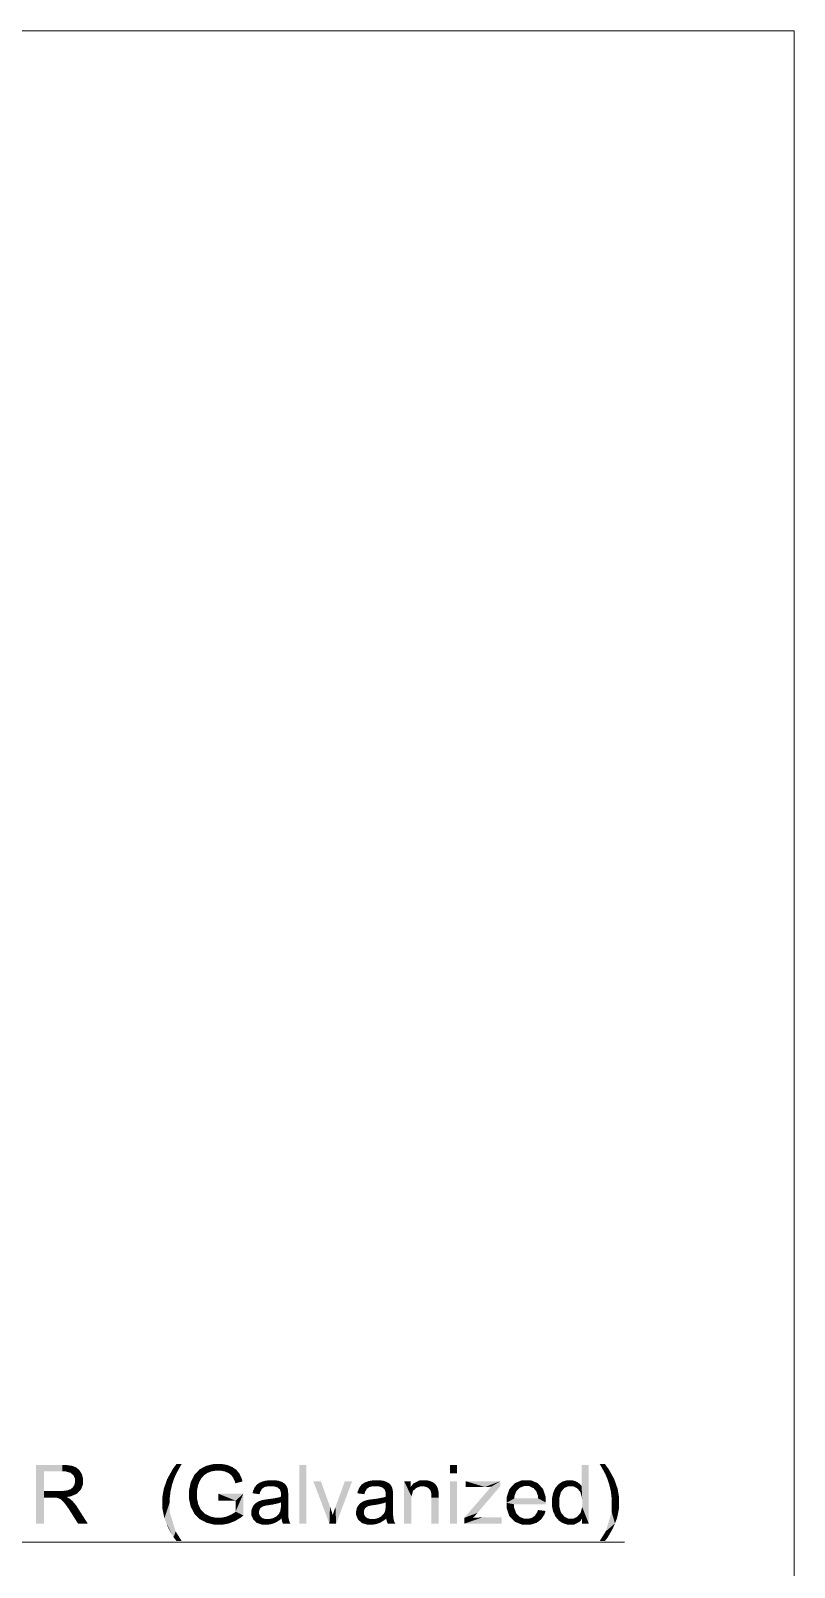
# Model space of a CAD drawing. Header units: millimetres. Extents: x 2 to 579, y 1 to 405.
# Drawn here: x 215 to 226.23, y 137.47 to 160.08 of the extents above; entities that cross this region are included whole.
import ezdxf

# ---------------------------------------------------------------- set-up
doc = ezdxf.new("R2010")
doc.units = ezdxf.units.MM
doc.linetypes.add('XKITLINE00', pattern=[0])
doc.layers.add('LinkedObject', color=7, linetype='Continuous', lineweight=0)

# ---------------------------------------------------------------- blocks, each defined once
blk = doc.blocks.new('*A4')
at = {"layer": 'LinkedObject'}
for points in [[(215.193, 138.592), (215.079, 138.109), (215.079, 138.973)], [(215.079, 138.973), (215.193, 138.878), (215.193, 138.592)], [(215.466, 138.878), (215.079, 138.973), (215.462, 138.973)], [(215.193, 138.878), (215.079, 138.973), (215.466, 138.878)], [(215.462, 138.973), (215.514, 138.878), (215.466, 138.878)], [(215.607, 138.961), (215.462, 138.973), (215.519, 138.973)], [(215.637, 138.95), (215.462, 138.973), (215.607, 138.961)], [(215.585, 138.858), (215.462, 138.973), (215.637, 138.95)], [(215.514, 138.878), (215.462, 138.973), (215.585, 138.858)], [(215.637, 138.95), (215.607, 138.839), (215.585, 138.858)], [(215.667, 138.938), (215.607, 138.839), (215.637, 138.95)], [(215.607, 138.839), (215.667, 138.938), (215.629, 138.819)], [(215.629, 138.819), (215.667, 138.938), (215.733, 138.868)], [(215.733, 138.868), (215.651, 138.768), (215.629, 138.819)], [(215.751, 138.838), (215.651, 138.768), (215.733, 138.868)], [(215.769, 138.773), (215.651, 138.768), (215.751, 138.838)], [(215.733, 138.868), (215.667, 138.938), (215.715, 138.897)], [(217.125, 138.812), (217.006, 138.765), (217.088, 138.913)], [(217.184, 138.926), (217.088, 138.913), (217.143, 138.987)], [(217.137, 138.838), (217.088, 138.913), (217.184, 138.926)], [(217.125, 138.812), (217.088, 138.913), (217.137, 138.838)], [(217.184, 138.926), (217.143, 138.987), (217.219, 138.987)], [(217.531, 138.935), (217.379, 138.772), (217.482, 138.908)], [(217.595, 138.854), (217.379, 138.772), (217.531, 138.935)], [(217.482, 138.908), (217.379, 138.772), (217.406, 138.827)], [(217.549, 138.823), (217.379, 138.772), (217.595, 138.854)], [(217.695, 138.988), (217.531, 138.935), (217.581, 138.961)], [(217.72, 138.89), (217.531, 138.935), (217.695, 138.988)], [(217.531, 138.935), (217.624, 138.866), (217.595, 138.854)], [(217.624, 138.866), (217.531, 138.935), (217.652, 138.878)], [(217.652, 138.878), (217.531, 138.935), (217.72, 138.89)], [(217.759, 138.89), (217.695, 138.988), (217.759, 138.988)], [(217.72, 138.89), (217.695, 138.988), (217.759, 138.89)], [(217.759, 138.988), (217.792, 138.89), (217.759, 138.89)], [(217.806, 138.988), (217.792, 138.89), (217.759, 138.988)], [(217.792, 138.89), (217.806, 138.988), (217.852, 138.879)], [(217.929, 138.957), (217.806, 138.988), (217.891, 138.973)], [(217.852, 138.879), (217.806, 138.988), (217.929, 138.957)], [(217.852, 138.879), (217.929, 138.957), (217.878, 138.867)], [(217.929, 138.957), (217.905, 138.856), (217.878, 138.867)], [(217.905, 138.856), (217.929, 138.957), (217.947, 138.826)], [(218.026, 138.9), (217.929, 138.957), (217.966, 138.942)], [(218.047, 138.873), (217.929, 138.957), (218.026, 138.9)], [(217.947, 138.826), (217.929, 138.957), (218.047, 138.873)], [(217.947, 138.826), (218.047, 138.873), (217.961, 138.807)], [(218.047, 138.873), (217.975, 138.788), (217.961, 138.807)], [(217.975, 138.788), (218.047, 138.873), (218, 138.736)], [(218, 138.736), (218.047, 138.873), (218.102, 138.775)], [(218.102, 138.775), (218.047, 138.873), (218.069, 138.846)], [(219.055, 138.973), (218.948, 138.109), (218.948, 138.973)], [(219.055, 138.109), (218.948, 138.109), (219.055, 138.973)], [(221.27, 138.973), (221.164, 138.851), (221.164, 138.973)], [(221.27, 138.851), (221.164, 138.851), (221.27, 138.973)], [(223.208, 138.973), (223.102, 138.663), (223.102, 138.973)], [(223.208, 138.973), (223.111, 138.477), (223.102, 138.663)], [(223.111, 138.477), (223.208, 138.973), (223.208, 138.109)], [(223.445, 138.987), (223.404, 138.925), (223.369, 138.987)], [(223.404, 138.925), (223.445, 138.987), (223.452, 138.837)], [(223.452, 138.837), (223.445, 138.987), (223.5, 138.913)], [(223.452, 138.837), (223.5, 138.913), (223.463, 138.81)], [(223.463, 138.81), (223.5, 138.913), (223.481, 138.77)], [(223.481, 138.77), (223.5, 138.913), (223.582, 138.765)], [(215.539, 138.6), (215.526, 138.502), (215.478, 138.592)], [(215.526, 138.502), (215.539, 138.6), (215.588, 138.511)], [(215.561, 138.608), (215.709, 138.582), (215.539, 138.6)], [(215.68, 138.551), (215.539, 138.6), (215.709, 138.582)], [(215.588, 138.511), (215.539, 138.6), (215.68, 138.551)], [(215.583, 138.616), (215.709, 138.582), (215.561, 138.608)], [(215.709, 138.582), (215.583, 138.616), (215.617, 138.642)], [(215.628, 138.66), (215.709, 138.582), (215.617, 138.642)], [(215.64, 138.678), (215.709, 138.582), (215.628, 138.66)], [(215.64, 138.678), (215.769, 138.737), (215.709, 138.582)], [(215.651, 138.717), (215.769, 138.737), (215.64, 138.678)], [(215.769, 138.737), (215.651, 138.768), (215.769, 138.773)], [(215.651, 138.768), (215.769, 138.737), (215.651, 138.738)], [(215.769, 138.737), (215.651, 138.717), (215.651, 138.738)], [(215.709, 138.582), (215.769, 138.737), (215.739, 138.614)], [(215.739, 138.614), (215.769, 138.737), (215.769, 138.691)], [(217.056, 138.587), (216.934, 138.492), (216.957, 138.626)], [(217.069, 138.642), (216.957, 138.626), (216.98, 138.69)], [(217.056, 138.587), (216.957, 138.626), (217.069, 138.642)], [(216.98, 138.69), (217.107, 138.771), (217.079, 138.687)], [(217.006, 138.765), (217.107, 138.771), (216.98, 138.69)], [(217.069, 138.642), (216.98, 138.69), (217.079, 138.687)], [(217.107, 138.771), (217.006, 138.765), (217.125, 138.812)], [(217.379, 138.772), (217.327, 138.6), (217.353, 138.718)], [(217.461, 138.678), (217.327, 138.6), (217.379, 138.772)], [(217.444, 138.591), (217.327, 138.6), (217.461, 138.678)], [(217.327, 138.6), (217.444, 138.591), (217.327, 138.537)], [(217.532, 138.803), (217.379, 138.772), (217.549, 138.823)], [(217.514, 138.784), (217.379, 138.772), (217.532, 138.803)], [(217.487, 138.741), (217.379, 138.772), (217.514, 138.784)], [(217.379, 138.772), (217.487, 138.741), (217.477, 138.718)], [(217.461, 138.678), (217.379, 138.772), (217.477, 138.718)], [(218, 138.736), (218.102, 138.775), (218.009, 138.703)], [(218.009, 138.703), (218.102, 138.775), (218.113, 138.731)], [(218.309, 138.664), (218.262, 138.557), (218.293, 138.644)], [(218.401, 138.622), (218.262, 138.557), (218.309, 138.664)], [(218.293, 138.644), (218.262, 138.557), (218.269, 138.59)], [(218.374, 138.576), (218.262, 138.557), (218.401, 138.622)], [(218.325, 138.685), (218.436, 138.648), (218.309, 138.664)], [(218.401, 138.622), (218.309, 138.664), (218.419, 138.635)], [(218.419, 138.635), (218.309, 138.664), (218.436, 138.648)], [(218.372, 138.716), (218.436, 138.648), (218.325, 138.685)], [(218.403, 138.727), (218.436, 138.648), (218.372, 138.716)], [(218.504, 138.749), (218.403, 138.727), (218.433, 138.738)], [(218.492, 138.661), (218.403, 138.727), (218.504, 138.749)], [(218.436, 138.648), (218.403, 138.727), (218.492, 138.661)], [(218.492, 138.661), (218.504, 138.749), (218.529, 138.661)], [(218.529, 138.661), (218.504, 138.749), (218.569, 138.661)], [(218.545, 138.749), (218.569, 138.661), (218.504, 138.749)], [(218.65, 138.74), (218.545, 138.749), (218.585, 138.749)], [(218.675, 138.73), (218.545, 138.749), (218.65, 138.74)], [(218.629, 138.643), (218.545, 138.749), (218.675, 138.73)], [(218.569, 138.661), (218.545, 138.749), (218.629, 138.643)], [(218.629, 138.643), (218.675, 138.73), (218.65, 138.625)], [(218.65, 138.625), (218.675, 138.73), (218.665, 138.612)], [(218.675, 138.73), (218.68, 138.566), (218.665, 138.612)], [(218.748, 138.683), (218.68, 138.566), (218.675, 138.73)], [(218.737, 138.697), (218.675, 138.73), (218.7, 138.721)], [(218.748, 138.683), (218.675, 138.73), (218.737, 138.697)], [(218.76, 138.669), (218.68, 138.566), (218.748, 138.683)], [(218.777, 138.633), (218.68, 138.566), (218.76, 138.669)], [(218.781, 138.611), (218.68, 138.566), (218.777, 138.633)], [(218.68, 138.566), (218.781, 138.611), (218.784, 138.597)], [(219.267, 138.735), (219.393, 138.109), (219.155, 138.735)], [(219.401, 138.36), (219.393, 138.109), (219.267, 138.735)], [(219.728, 138.735), (219.481, 138.353), (219.62, 138.735)], [(219.492, 138.109), (219.481, 138.353), (219.728, 138.735)], [(219.85, 138.664), (219.804, 138.557), (219.834, 138.644)], [(219.942, 138.622), (219.804, 138.557), (219.85, 138.664)], [(219.834, 138.644), (219.804, 138.557), (219.811, 138.59)], [(219.916, 138.576), (219.804, 138.557), (219.942, 138.622)], [(219.866, 138.685), (219.978, 138.648), (219.85, 138.664)], [(219.942, 138.622), (219.85, 138.664), (219.96, 138.635)], [(219.96, 138.635), (219.85, 138.664), (219.978, 138.648)], [(219.913, 138.716), (219.978, 138.648), (219.866, 138.685)], [(219.944, 138.727), (219.978, 138.648), (219.913, 138.716)], [(220.046, 138.749), (219.944, 138.727), (219.975, 138.738)], [(220.033, 138.661), (219.944, 138.727), (220.046, 138.749)], [(219.978, 138.648), (219.944, 138.727), (220.033, 138.661)], [(220.033, 138.661), (220.046, 138.749), (220.07, 138.661)], [(220.07, 138.661), (220.046, 138.749), (220.11, 138.661)], [(220.086, 138.749), (220.11, 138.661), (220.046, 138.749)], [(220.191, 138.74), (220.086, 138.749), (220.126, 138.749)], [(220.216, 138.73), (220.086, 138.749), (220.191, 138.74)], [(220.171, 138.643), (220.086, 138.749), (220.216, 138.73)], [(220.11, 138.661), (220.086, 138.749), (220.171, 138.643)], [(220.171, 138.643), (220.216, 138.73), (220.191, 138.625)], [(220.191, 138.625), (220.216, 138.73), (220.206, 138.612)], [(220.216, 138.73), (220.221, 138.566), (220.206, 138.612)], [(220.29, 138.683), (220.221, 138.566), (220.216, 138.73)], [(220.278, 138.697), (220.216, 138.73), (220.241, 138.721)], [(220.29, 138.683), (220.216, 138.73), (220.278, 138.697)], [(220.302, 138.669), (220.221, 138.566), (220.29, 138.683)], [(220.318, 138.633), (220.221, 138.566), (220.302, 138.669)], [(220.323, 138.611), (220.221, 138.566), (220.318, 138.633)], [(220.221, 138.566), (220.323, 138.611), (220.325, 138.597)], [(220.492, 138.735), (220.599, 138.451), (220.492, 138.109)], [(220.599, 138.451), (220.492, 138.735), (220.599, 138.511)], [(220.623, 138.593), (220.492, 138.735), (220.588, 138.647)], [(220.599, 138.511), (220.492, 138.735), (220.623, 138.593)], [(220.588, 138.647), (220.492, 138.735), (220.588, 138.735)], [(220.623, 138.698), (220.672, 138.636), (220.588, 138.647)], [(220.588, 138.647), (220.672, 138.636), (220.623, 138.593)], [(220.787, 138.749), (220.623, 138.698), (220.722, 138.749)], [(220.73, 138.658), (220.623, 138.698), (220.787, 138.749)], [(220.672, 138.636), (220.623, 138.698), (220.73, 138.658)], [(220.73, 138.658), (220.787, 138.749), (220.764, 138.658)], [(220.764, 138.658), (220.787, 138.749), (220.785, 138.658)], [(220.787, 138.749), (220.822, 138.648), (220.785, 138.658)], [(220.815, 138.749), (220.822, 138.648), (220.787, 138.749)], [(220.867, 138.739), (220.822, 138.648), (220.815, 138.749)], [(220.891, 138.729), (220.822, 138.648), (220.867, 138.739)], [(220.822, 138.648), (220.891, 138.729), (220.838, 138.639)], [(220.891, 138.729), (220.854, 138.629), (220.838, 138.639)], [(220.854, 138.629), (220.891, 138.729), (220.876, 138.603)], [(220.876, 138.603), (220.891, 138.729), (220.961, 138.676)], [(220.961, 138.676), (220.882, 138.587), (220.876, 138.603)], [(220.973, 138.659), (220.882, 138.587), (220.961, 138.676)], [(220.99, 138.62), (220.882, 138.587), (220.973, 138.659)], [(220.882, 138.587), (220.99, 138.62), (220.888, 138.571)], [(220.888, 138.571), (220.99, 138.62), (220.994, 138.597)], [(220.95, 138.692), (220.891, 138.729), (220.914, 138.719)], [(220.961, 138.676), (220.891, 138.729), (220.95, 138.692)], [(221.27, 138.735), (221.164, 138.109), (221.164, 138.735)], [(221.27, 138.109), (221.164, 138.109), (221.27, 138.735)], [(221.909, 138.735), (221.375, 138.195), (221.772, 138.653)], [(221.909, 138.665), (221.375, 138.195), (221.909, 138.735)], [(221.57, 138.268), (221.375, 138.195), (221.909, 138.665)], [(221.398, 138.735), (221.653, 138.649), (221.398, 138.649)], [(221.679, 138.649), (221.398, 138.735), (221.909, 138.735)], [(221.653, 138.649), (221.398, 138.735), (221.679, 138.649)], [(221.679, 138.649), (221.909, 138.735), (221.739, 138.651)], [(221.739, 138.651), (221.909, 138.735), (221.772, 138.653)], [(222.079, 138.662), (221.998, 138.496), (222.039, 138.618)], [(222.143, 138.589), (221.998, 138.496), (222.079, 138.662)], [(222.225, 138.749), (222.079, 138.662), (222.12, 138.706)], [(222.29, 138.749), (222.079, 138.662), (222.225, 138.749)], [(222.254, 138.662), (222.079, 138.662), (222.29, 138.749)], [(222.079, 138.662), (222.168, 138.613), (222.143, 138.589)], [(222.168, 138.613), (222.079, 138.662), (222.193, 138.638)], [(222.193, 138.638), (222.079, 138.662), (222.254, 138.662)], [(222.254, 138.662), (222.29, 138.749), (222.291, 138.662)], [(222.29, 138.749), (222.331, 138.662), (222.291, 138.662)], [(222.455, 138.707), (222.29, 138.749), (222.353, 138.749)], [(222.495, 138.664), (222.29, 138.749), (222.455, 138.707)], [(222.397, 138.631), (222.29, 138.749), (222.495, 138.664)], [(222.331, 138.662), (222.29, 138.749), (222.397, 138.631)], [(222.397, 138.631), (222.495, 138.664), (222.422, 138.601)], [(222.495, 138.664), (222.439, 138.581), (222.422, 138.601)], [(222.439, 138.581), (222.495, 138.664), (222.459, 138.522)], [(222.459, 138.522), (222.495, 138.664), (222.574, 138.501)], [(222.574, 138.501), (222.495, 138.664), (222.535, 138.621)], [(222.712, 138.63), (222.821, 138.603), (222.696, 138.592)], [(222.696, 138.592), (222.821, 138.603), (222.798, 138.575)], [(222.759, 138.688), (222.821, 138.603), (222.712, 138.63)], [(222.845, 138.632), (222.759, 138.688), (222.79, 138.709)], [(222.821, 138.603), (222.759, 138.688), (222.845, 138.632)], [(222.821, 138.729), (222.904, 138.661), (222.79, 138.709)], [(222.79, 138.709), (222.904, 138.661), (222.845, 138.632)], [(222.891, 138.749), (222.904, 138.661), (222.821, 138.729)], [(222.929, 138.749), (222.904, 138.661), (222.891, 138.749)], [(222.904, 138.661), (222.929, 138.749), (222.94, 138.661)], [(222.929, 138.749), (222.976, 138.661), (222.94, 138.661)], [(222.957, 138.749), (222.976, 138.661), (222.929, 138.749)], [(223.008, 138.737), (222.976, 138.661), (222.957, 138.749)], [(223.03, 138.725), (222.976, 138.661), (223.008, 138.737)], [(223.03, 138.725), (223.037, 138.631), (222.976, 138.661)], [(223.052, 138.713), (223.037, 138.631), (223.03, 138.725)], [(223.088, 138.682), (223.037, 138.631), (223.052, 138.713)], [(223.102, 138.663), (223.037, 138.631), (223.088, 138.682)], [(223.037, 138.631), (223.102, 138.663), (223.062, 138.601)], [(223.062, 138.601), (223.102, 138.663), (223.086, 138.571)], [(223.102, 138.663), (223.111, 138.477), (223.086, 138.571)], [(223.481, 138.77), (223.582, 138.765), (223.509, 138.685)], [(223.509, 138.685), (223.582, 138.765), (223.608, 138.69)], [(223.509, 138.685), (223.608, 138.69), (223.519, 138.641)], [(223.519, 138.641), (223.608, 138.69), (223.532, 138.586)], [(223.532, 138.586), (223.608, 138.69), (223.631, 138.626)], [(223.532, 138.586), (223.631, 138.626), (223.545, 138.476)], [(223.545, 138.476), (223.631, 138.626), (223.654, 138.492)], [(215.193, 138.592), (215.193, 138.493), (215.079, 138.109)], [(215.079, 138.109), (215.193, 138.493), (215.193, 138.109)], [(215.326, 138.493), (215.193, 138.592), (215.439, 138.592)], [(215.193, 138.493), (215.193, 138.592), (215.326, 138.493)], [(215.326, 138.493), (215.439, 138.592), (215.348, 138.493)], [(215.348, 138.493), (215.439, 138.592), (215.38, 138.491)], [(215.38, 138.491), (215.439, 138.592), (215.389, 138.489)], [(215.389, 138.489), (215.439, 138.592), (215.403, 138.485)], [(215.403, 138.485), (215.439, 138.592), (215.429, 138.474)], [(215.429, 138.474), (215.439, 138.592), (215.478, 138.592)], [(215.429, 138.474), (215.478, 138.592), (215.441, 138.466)], [(215.478, 138.592), (215.526, 138.502), (215.441, 138.466)], [(215.441, 138.466), (215.526, 138.502), (215.454, 138.457)], [(215.526, 138.502), (215.483, 138.429), (215.454, 138.457)], [(215.548, 138.491), (215.483, 138.429), (215.526, 138.502)], [(215.483, 138.429), (215.548, 138.491), (215.499, 138.408)], [(215.499, 138.408), (215.548, 138.491), (215.515, 138.387)], [(215.515, 138.387), (215.548, 138.491), (215.595, 138.459)], [(215.595, 138.459), (215.557, 138.328), (215.515, 138.387)], [(215.595, 138.459), (215.548, 138.491), (215.583, 138.47)], [(215.62, 138.436), (215.557, 138.328), (215.595, 138.459)], [(215.667, 138.379), (215.557, 138.328), (215.62, 138.436)], [(215.557, 138.328), (215.667, 138.379), (215.582, 138.289)], [(215.582, 138.289), (215.667, 138.379), (215.689, 138.344)], [(217.043, 138.477), (216.934, 138.492), (217.056, 138.587)], [(216.934, 138.492), (217.043, 138.477), (216.934, 138.422)], [(216.934, 138.422), (217.043, 138.477), (217.043, 138.421)], [(216.934, 138.422), (217.043, 138.421), (216.934, 138.342)], [(216.934, 138.342), (217.043, 138.421), (216.965, 138.188)], [(216.965, 138.188), (217.043, 138.421), (216.995, 138.114)], [(216.995, 138.114), (217.043, 138.421), (217.043, 138.279)], [(217.327, 138.537), (217.444, 138.591), (217.444, 138.544)], [(217.444, 138.486), (217.327, 138.537), (217.444, 138.544)], [(217.327, 138.537), (217.38, 138.307), (217.327, 138.473)], [(217.444, 138.486), (217.38, 138.307), (217.327, 138.537)], [(217.327, 138.473), (217.38, 138.307), (217.353, 138.358)], [(217.464, 138.389), (217.38, 138.307), (217.444, 138.486)], [(217.38, 138.307), (217.464, 138.389), (217.484, 138.351)], [(217.759, 138.55), (218.013, 138.448), (217.759, 138.448)], [(218.126, 138.55), (218.013, 138.448), (217.759, 138.55)], [(218.013, 138.287), (218.126, 138.55), (218.126, 138.229)], [(218.013, 138.448), (218.126, 138.55), (218.013, 138.287)], [(218.262, 138.557), (218.374, 138.576), (218.366, 138.543)], [(218.275, 138.377), (218.372, 138.328), (218.265, 138.358)], [(218.303, 138.408), (218.372, 138.328), (218.275, 138.377)], [(218.379, 138.339), (218.303, 138.408), (218.32, 138.419)], [(218.372, 138.328), (218.303, 138.408), (218.379, 138.339)], [(218.337, 138.431), (218.4, 138.356), (218.32, 138.419)], [(218.32, 138.419), (218.4, 138.356), (218.379, 138.339)], [(218.375, 138.448), (218.4, 138.356), (218.337, 138.431)], [(218.396, 138.454), (218.4, 138.356), (218.375, 138.448)], [(218.412, 138.458), (218.427, 138.368), (218.396, 138.454)], [(218.4, 138.356), (218.396, 138.454), (218.414, 138.362)], [(218.414, 138.362), (218.396, 138.454), (218.427, 138.368)], [(218.459, 138.466), (218.474, 138.379), (218.412, 138.458)], [(218.412, 138.458), (218.474, 138.379), (218.427, 138.368)], [(218.49, 138.47), (218.506, 138.383), (218.459, 138.466)], [(218.459, 138.466), (218.506, 138.383), (218.474, 138.379)], [(218.554, 138.478), (218.564, 138.392), (218.49, 138.47)], [(218.49, 138.47), (218.564, 138.392), (218.506, 138.383)], [(218.649, 138.496), (218.68, 138.424), (218.554, 138.478)], [(218.554, 138.478), (218.68, 138.424), (218.564, 138.392)], [(218.564, 138.392), (218.68, 138.424), (218.651, 138.412)], [(218.679, 138.507), (218.68, 138.424), (218.649, 138.496)], [(218.68, 138.531), (218.784, 138.597), (218.679, 138.517)], [(218.679, 138.517), (218.784, 138.597), (218.679, 138.507)], [(218.679, 138.507), (218.784, 138.597), (218.68, 138.424)], [(218.787, 138.513), (218.679, 138.385), (218.68, 138.424)], [(218.787, 138.372), (218.679, 138.385), (218.787, 138.513)], [(218.787, 138.372), (218.679, 138.35), (218.679, 138.385)], [(218.68, 138.566), (218.784, 138.597), (218.68, 138.534)], [(218.68, 138.534), (218.784, 138.597), (218.68, 138.531)], [(218.787, 138.548), (218.68, 138.424), (218.784, 138.597)], [(218.787, 138.513), (218.68, 138.424), (218.787, 138.548)], [(219.804, 138.557), (219.916, 138.576), (219.907, 138.543)], [(219.817, 138.377), (219.913, 138.328), (219.806, 138.358)], [(219.844, 138.408), (219.913, 138.328), (219.817, 138.377)], [(219.921, 138.339), (219.844, 138.408), (219.861, 138.419)], [(219.913, 138.328), (219.844, 138.408), (219.921, 138.339)], [(219.878, 138.431), (219.942, 138.356), (219.861, 138.419)], [(219.861, 138.419), (219.942, 138.356), (219.921, 138.339)], [(219.916, 138.448), (219.942, 138.356), (219.878, 138.431)], [(219.937, 138.454), (219.942, 138.356), (219.916, 138.448)], [(219.953, 138.458), (219.969, 138.368), (219.937, 138.454)], [(219.942, 138.356), (219.937, 138.454), (219.955, 138.362)], [(219.955, 138.362), (219.937, 138.454), (219.969, 138.368)], [(220, 138.466), (220.015, 138.379), (219.953, 138.458)], [(219.953, 138.458), (220.015, 138.379), (219.969, 138.368)], [(220.031, 138.47), (220.048, 138.383), (220, 138.466)], [(220, 138.466), (220.048, 138.383), (220.015, 138.379)], [(220.096, 138.478), (220.105, 138.392), (220.031, 138.47)], [(220.031, 138.47), (220.105, 138.392), (220.048, 138.383)], [(220.19, 138.496), (220.221, 138.424), (220.096, 138.478)], [(220.096, 138.478), (220.221, 138.424), (220.105, 138.392)], [(220.105, 138.392), (220.221, 138.424), (220.192, 138.412)], [(220.22, 138.507), (220.221, 138.424), (220.19, 138.496)], [(220.221, 138.517), (220.325, 138.597), (220.22, 138.507)], [(220.22, 138.507), (220.325, 138.597), (220.221, 138.424)], [(220.328, 138.513), (220.22, 138.385), (220.221, 138.424)], [(220.328, 138.372), (220.22, 138.385), (220.328, 138.513)], [(220.328, 138.372), (220.22, 138.35), (220.22, 138.385)], [(220.221, 138.566), (220.325, 138.597), (220.221, 138.534)], [(220.221, 138.534), (220.325, 138.597), (220.221, 138.531)], [(220.221, 138.531), (220.325, 138.597), (220.221, 138.517)], [(220.328, 138.548), (220.221, 138.424), (220.325, 138.597)], [(220.328, 138.513), (220.221, 138.424), (220.328, 138.548)], [(220.492, 138.109), (220.599, 138.451), (220.599, 138.109)], [(220.994, 138.597), (220.894, 138.523), (220.888, 138.571)], [(220.997, 138.582), (220.894, 138.523), (220.994, 138.597)], [(221, 138.531), (220.894, 138.523), (220.997, 138.582)], [(221, 138.531), (220.894, 138.49), (220.894, 138.523)], [(221, 138.494), (220.894, 138.49), (221, 138.531)], [(220.894, 138.109), (221, 138.494), (221, 138.109)], [(220.894, 138.49), (221, 138.494), (220.894, 138.109)], [(222.116, 138.523), (221.998, 138.496), (222.143, 138.589)], [(221.998, 138.496), (222.116, 138.523), (222.113, 138.482)], [(222.113, 138.482), (221.998, 138.417), (221.998, 138.496)], [(222.113, 138.482), (222.574, 138.423), (221.998, 138.417)], [(222.574, 138.419), (221.998, 138.417), (222.574, 138.423)], [(222.574, 138.404), (221.998, 138.417), (222.574, 138.419)], [(221.998, 138.417), (222.079, 138.18), (221.998, 138.341)], [(222.11, 138.344), (222.079, 138.18), (221.998, 138.417)], [(222.11, 138.344), (221.998, 138.417), (222.107, 138.395)], [(222.574, 138.395), (221.998, 138.417), (222.574, 138.404)], [(222.107, 138.395), (221.998, 138.417), (222.574, 138.395)], [(222.462, 138.482), (222.574, 138.423), (222.113, 138.482)], [(222.459, 138.522), (222.574, 138.501), (222.462, 138.482)], [(222.574, 138.423), (222.462, 138.482), (222.574, 138.501)], [(222.696, 138.592), (222.665, 138.422), (222.681, 138.554)], [(222.798, 138.575), (222.665, 138.422), (222.696, 138.592)], [(222.774, 138.484), (222.665, 138.422), (222.798, 138.575)], [(222.681, 138.554), (222.665, 138.422), (222.665, 138.469)], [(222.665, 138.422), (222.774, 138.484), (222.774, 138.422)], [(222.665, 138.422), (222.774, 138.361), (222.665, 138.374)], [(222.774, 138.361), (222.665, 138.422), (222.774, 138.422)], [(222.665, 138.374), (222.774, 138.361), (222.682, 138.289)], [(223.111, 138.477), (223.208, 138.109), (223.111, 138.413)], [(223.111, 138.413), (223.208, 138.109), (223.111, 138.354)], [(223.545, 138.421), (223.654, 138.492), (223.654, 138.422)], [(223.545, 138.476), (223.654, 138.492), (223.545, 138.421)], [(223.545, 138.421), (223.654, 138.422), (223.545, 138.279)], [(223.654, 138.342), (223.545, 138.279), (223.654, 138.422)], [(215.582, 138.289), (215.689, 138.344), (215.696, 138.109)], [(215.696, 138.109), (215.689, 138.344), (215.839, 138.109)], [(217.043, 138.279), (217.1, 137.91), (216.995, 138.114)], [(217.131, 137.996), (217.1, 137.91), (217.043, 138.279)], [(217.504, 138.312), (217.38, 138.307), (217.484, 138.351)], [(217.504, 138.312), (217.537, 138.149), (217.38, 138.307)], [(217.38, 138.307), (217.537, 138.149), (217.406, 138.255)], [(217.406, 138.255), (217.537, 138.149), (217.485, 138.176)], [(217.562, 138.254), (217.537, 138.149), (217.504, 138.312)], [(217.537, 138.149), (217.562, 138.254), (217.6, 138.235)], [(217.638, 138.216), (217.537, 138.149), (217.6, 138.235)], [(217.638, 138.216), (217.768, 138.094), (217.537, 138.149)], [(217.537, 138.149), (217.768, 138.094), (217.589, 138.122)], [(217.718, 138.197), (217.768, 138.094), (217.638, 138.216)], [(217.768, 138.094), (217.718, 138.197), (217.761, 138.197)], [(217.761, 138.197), (217.815, 138.094), (217.768, 138.094)], [(217.798, 138.197), (217.815, 138.094), (217.761, 138.197)], [(217.871, 138.211), (217.907, 138.111), (217.798, 138.197)], [(217.798, 138.197), (217.907, 138.111), (217.815, 138.094)], [(217.952, 138.128), (217.871, 138.211), (217.906, 138.226)], [(217.907, 138.111), (217.871, 138.211), (217.952, 138.128)], [(217.942, 138.24), (217.997, 138.145), (217.906, 138.226)], [(217.906, 138.226), (217.997, 138.145), (217.952, 138.128)], [(217.995, 138.271), (218.126, 138.229), (217.942, 138.24)], [(217.942, 138.24), (218.126, 138.229), (217.997, 138.145)], [(218.013, 138.287), (218.126, 138.229), (217.995, 138.271)], [(217.997, 138.145), (218.126, 138.229), (218.084, 138.196)], [(218.265, 138.358), (218.244, 138.274), (218.255, 138.339)], [(218.365, 138.316), (218.244, 138.274), (218.265, 138.358)], [(218.255, 138.339), (218.244, 138.274), (218.244, 138.297)], [(218.357, 138.291), (218.244, 138.274), (218.365, 138.316)], [(218.244, 138.274), (218.357, 138.291), (218.357, 138.277)], [(218.357, 138.256), (218.244, 138.274), (218.357, 138.277)], [(218.244, 138.274), (218.357, 138.256), (218.244, 138.235)], [(218.244, 138.235), (218.357, 138.256), (218.272, 138.171)], [(218.265, 138.358), (218.372, 138.328), (218.365, 138.316)], [(218.272, 138.171), (218.357, 138.256), (218.299, 138.146)], [(218.299, 138.146), (218.357, 138.256), (218.373, 138.221)], [(218.373, 138.221), (218.327, 138.12), (218.299, 138.146)], [(218.389, 138.207), (218.327, 138.12), (218.373, 138.221)], [(218.405, 138.192), (218.327, 138.12), (218.389, 138.207)], [(218.327, 138.12), (218.405, 138.192), (218.406, 138.095)], [(218.458, 138.095), (218.405, 138.192), (218.452, 138.178)], [(218.406, 138.095), (218.405, 138.192), (218.458, 138.095)], [(218.452, 138.178), (218.489, 138.095), (218.458, 138.095)], [(218.483, 138.178), (218.489, 138.095), (218.452, 138.178)], [(218.514, 138.178), (218.489, 138.095), (218.483, 138.178)], [(218.489, 138.095), (218.514, 138.178), (218.547, 138.105)], [(218.575, 138.116), (218.514, 138.178), (218.568, 138.192)], [(218.547, 138.105), (218.514, 138.178), (218.575, 138.116)], [(218.688, 138.186), (218.568, 138.192), (218.592, 138.205)], [(218.659, 138.161), (218.568, 138.192), (218.688, 138.186)], [(218.602, 138.126), (218.568, 138.192), (218.659, 138.161)], [(218.575, 138.116), (218.568, 138.192), (218.602, 138.126)], [(218.616, 138.218), (218.79, 138.204), (218.592, 138.205)], [(218.79, 138.204), (218.688, 138.186), (218.592, 138.205)], [(218.616, 138.218), (218.787, 138.298), (218.79, 138.204)], [(218.651, 138.255), (218.787, 138.298), (218.616, 138.218)], [(218.662, 138.278), (218.787, 138.298), (218.651, 138.255)], [(218.787, 138.298), (218.662, 138.278), (218.67, 138.296)], [(218.67, 138.296), (218.787, 138.372), (218.787, 138.298)], [(218.679, 138.35), (218.787, 138.372), (218.67, 138.296)], [(218.688, 138.186), (218.79, 138.204), (218.691, 138.164)], [(218.691, 138.164), (218.79, 138.204), (218.794, 138.184)], [(218.794, 138.184), (218.701, 138.126), (218.691, 138.164)], [(218.797, 138.165), (218.701, 138.126), (218.794, 138.184)], [(218.797, 138.165), (218.71, 138.109), (218.701, 138.126)], [(218.81, 138.127), (218.71, 138.109), (218.797, 138.165)], [(219.412, 138.33), (219.393, 138.109), (219.401, 138.36)], [(219.432, 138.267), (219.393, 138.109), (219.412, 138.33)], [(219.441, 138.234), (219.393, 138.109), (219.432, 138.267)], [(219.441, 138.234), (219.492, 138.109), (219.393, 138.109)], [(219.448, 138.259), (219.492, 138.109), (219.441, 138.234)], [(219.468, 138.318), (219.492, 138.109), (219.448, 138.259)], [(219.481, 138.353), (219.492, 138.109), (219.468, 138.318)], [(219.806, 138.358), (219.786, 138.274), (219.796, 138.339)], [(219.906, 138.316), (219.786, 138.274), (219.806, 138.358)], [(219.796, 138.339), (219.786, 138.274), (219.786, 138.297)], [(219.899, 138.291), (219.786, 138.274), (219.906, 138.316)], [(219.786, 138.274), (219.899, 138.291), (219.899, 138.277)], [(219.899, 138.256), (219.786, 138.274), (219.899, 138.277)], [(219.786, 138.274), (219.899, 138.256), (219.786, 138.235)], [(219.786, 138.235), (219.899, 138.256), (219.813, 138.171)], [(219.806, 138.358), (219.913, 138.328), (219.906, 138.316)], [(219.813, 138.171), (219.899, 138.256), (219.841, 138.146)], [(219.841, 138.146), (219.899, 138.256), (219.915, 138.221)], [(219.915, 138.221), (219.868, 138.12), (219.841, 138.146)], [(219.931, 138.207), (219.868, 138.12), (219.915, 138.221)], [(219.947, 138.192), (219.868, 138.12), (219.931, 138.207)], [(219.868, 138.12), (219.947, 138.192), (219.948, 138.095)], [(219.999, 138.095), (219.947, 138.192), (219.994, 138.178)], [(219.948, 138.095), (219.947, 138.192), (219.999, 138.095)], [(219.994, 138.178), (220.03, 138.095), (219.999, 138.095)], [(220.025, 138.178), (220.03, 138.095), (219.994, 138.178)], [(220.055, 138.178), (220.03, 138.095), (220.025, 138.178)], [(220.03, 138.095), (220.055, 138.178), (220.089, 138.105)], [(220.116, 138.116), (220.055, 138.178), (220.11, 138.192)], [(220.089, 138.105), (220.055, 138.178), (220.116, 138.116)], [(220.23, 138.186), (220.11, 138.192), (220.133, 138.205)], [(220.2, 138.161), (220.11, 138.192), (220.23, 138.186)], [(220.143, 138.126), (220.11, 138.192), (220.2, 138.161)], [(220.116, 138.116), (220.11, 138.192), (220.143, 138.126)], [(220.157, 138.218), (220.331, 138.204), (220.133, 138.205)], [(220.331, 138.204), (220.23, 138.186), (220.133, 138.205)], [(220.157, 138.218), (220.328, 138.298), (220.331, 138.204)], [(220.192, 138.255), (220.328, 138.298), (220.157, 138.218)], [(220.203, 138.278), (220.328, 138.298), (220.192, 138.255)], [(220.328, 138.298), (220.203, 138.278), (220.212, 138.296)], [(220.212, 138.296), (220.328, 138.372), (220.328, 138.298)], [(220.22, 138.35), (220.328, 138.372), (220.212, 138.296)], [(220.23, 138.186), (220.331, 138.204), (220.232, 138.164)], [(220.232, 138.164), (220.331, 138.204), (220.335, 138.184)], [(220.335, 138.184), (220.243, 138.126), (220.232, 138.164)], [(220.338, 138.165), (220.243, 138.126), (220.335, 138.184)], [(220.338, 138.165), (220.251, 138.109), (220.243, 138.126)], [(220.352, 138.127), (220.251, 138.109), (220.338, 138.165)], [(221.57, 138.268), (221.375, 138.109), (221.375, 138.195)], [(221.506, 138.195), (221.375, 138.109), (221.57, 138.268)], [(221.375, 138.109), (221.639, 138.201), (221.928, 138.109)], [(221.639, 138.201), (221.375, 138.109), (221.608, 138.201)], [(221.608, 138.201), (221.375, 138.109), (221.541, 138.198)], [(221.541, 138.198), (221.375, 138.109), (221.506, 138.195)], [(221.928, 138.109), (221.639, 138.201), (221.928, 138.201)], [(221.998, 138.341), (222.079, 138.18), (222.038, 138.222)], [(222.139, 138.265), (222.079, 138.18), (222.11, 138.344)], [(222.079, 138.18), (222.139, 138.265), (222.119, 138.138)], [(222.165, 138.237), (222.119, 138.138), (222.139, 138.265)], [(222.192, 138.21), (222.119, 138.138), (222.165, 138.237)], [(222.192, 138.21), (222.296, 138.095), (222.119, 138.138)], [(222.257, 138.183), (222.296, 138.095), (222.192, 138.21)], [(222.296, 138.183), (222.296, 138.095), (222.257, 138.183)], [(222.325, 138.183), (222.475, 138.148), (222.296, 138.095)], [(222.325, 138.183), (222.296, 138.095), (222.296, 138.183)], [(222.296, 138.095), (222.475, 138.148), (222.351, 138.095)], [(222.375, 138.198), (222.475, 138.148), (222.325, 138.183)], [(222.351, 138.095), (222.475, 138.148), (222.44, 138.122)], [(222.396, 138.213), (222.51, 138.175), (222.375, 138.198)], [(222.475, 138.148), (222.375, 138.198), (222.51, 138.175)], [(222.416, 138.229), (222.51, 138.175), (222.396, 138.213)], [(222.416, 138.229), (222.571, 138.297), (222.51, 138.175)], [(222.449, 138.278), (222.571, 138.297), (222.416, 138.229)], [(222.571, 138.297), (222.449, 138.278), (222.461, 138.311)], [(222.51, 138.175), (222.571, 138.297), (222.558, 138.249)], [(222.682, 138.289), (222.774, 138.361), (222.7, 138.252)], [(222.7, 138.252), (222.774, 138.361), (222.799, 138.272)], [(222.799, 138.272), (222.765, 138.157), (222.7, 138.252)], [(222.7, 138.252), (222.765, 138.157), (222.717, 138.215)], [(222.825, 138.242), (222.765, 138.157), (222.799, 138.272)], [(222.765, 138.157), (222.825, 138.242), (222.797, 138.136)], [(222.797, 138.136), (222.825, 138.242), (222.85, 138.212)], [(222.85, 138.212), (222.934, 138.095), (222.797, 138.136)], [(222.91, 138.183), (222.934, 138.095), (222.85, 138.212)], [(222.934, 138.095), (222.91, 138.183), (222.944, 138.183)], [(222.934, 138.095), (223.109, 138.188), (222.992, 138.095)], [(222.979, 138.183), (223.109, 138.188), (222.934, 138.095)], [(222.979, 138.183), (222.934, 138.095), (222.944, 138.183)], [(223.038, 138.211), (223.109, 138.188), (222.979, 138.183)], [(222.992, 138.095), (223.109, 138.188), (223.08, 138.142)], [(223.109, 138.188), (223.038, 138.211), (223.062, 138.239)], [(223.087, 138.268), (223.109, 138.188), (223.062, 138.239)], [(223.111, 138.354), (223.208, 138.109), (223.087, 138.268)], [(223.087, 138.268), (223.208, 138.109), (223.109, 138.188)], [(223.109, 138.188), (223.208, 138.109), (223.109, 138.109)], [(223.545, 138.279), (223.593, 138.114), (223.457, 137.996)], [(223.623, 138.188), (223.545, 138.279), (223.654, 138.342)], [(223.593, 138.114), (223.545, 138.279), (223.623, 138.188)], [(216.995, 138.114), (217.1, 137.91), (217.025, 138.04)], [(217.1, 137.91), (217.131, 137.996), (217.143, 137.855)], [(217.143, 137.855), (217.131, 137.996), (217.219, 137.855)], [(217.589, 138.122), (217.768, 138.094), (217.704, 138.094)], [(218.71, 138.109), (218.81, 138.127), (218.82, 138.109)], [(220.251, 138.109), (220.352, 138.127), (220.362, 138.109)], [(222.119, 138.138), (222.296, 138.095), (222.227, 138.095)], [(222.797, 138.136), (222.934, 138.095), (222.828, 138.116)], [(222.828, 138.116), (222.934, 138.095), (222.897, 138.095)], [(223.457, 137.996), (223.488, 137.91), (223.369, 137.855)], [(223.457, 137.996), (223.593, 138.114), (223.488, 137.91)], [(223.488, 137.91), (223.593, 138.114), (223.562, 138.04)], [(223.369, 137.855), (223.488, 137.91), (223.445, 137.855)]]:
    blk.add_hatch(color=7, dxfattribs=at).paths.add_polyline_path(points, flags=17)
at = {"layer": 'LinkedObject', "color": 2, "linetype": 'XKITLINE00', "lineweight": 0}
for p, q in [((142.078, 160.078), (226.23, 160.078)), ((226.23, 160.078), (226.23, 88.586))]:
    blk.add_line(p, q, dxfattribs=at)
at = {"layer": 'LinkedObject', "color": 6, "linetype": 'XKITLINE00', "lineweight": 0}
blk.add_line((205.633, 137.838), (223.733, 137.838), dxfattribs=at)

msp = doc.modelspace()

# ---------------------------------------------------------------- block references
at = {"lineweight": 0}
msp.add_blockref('*A4', (0, 0), dxfattribs=at)

doc.saveas('drawing.dxf')
